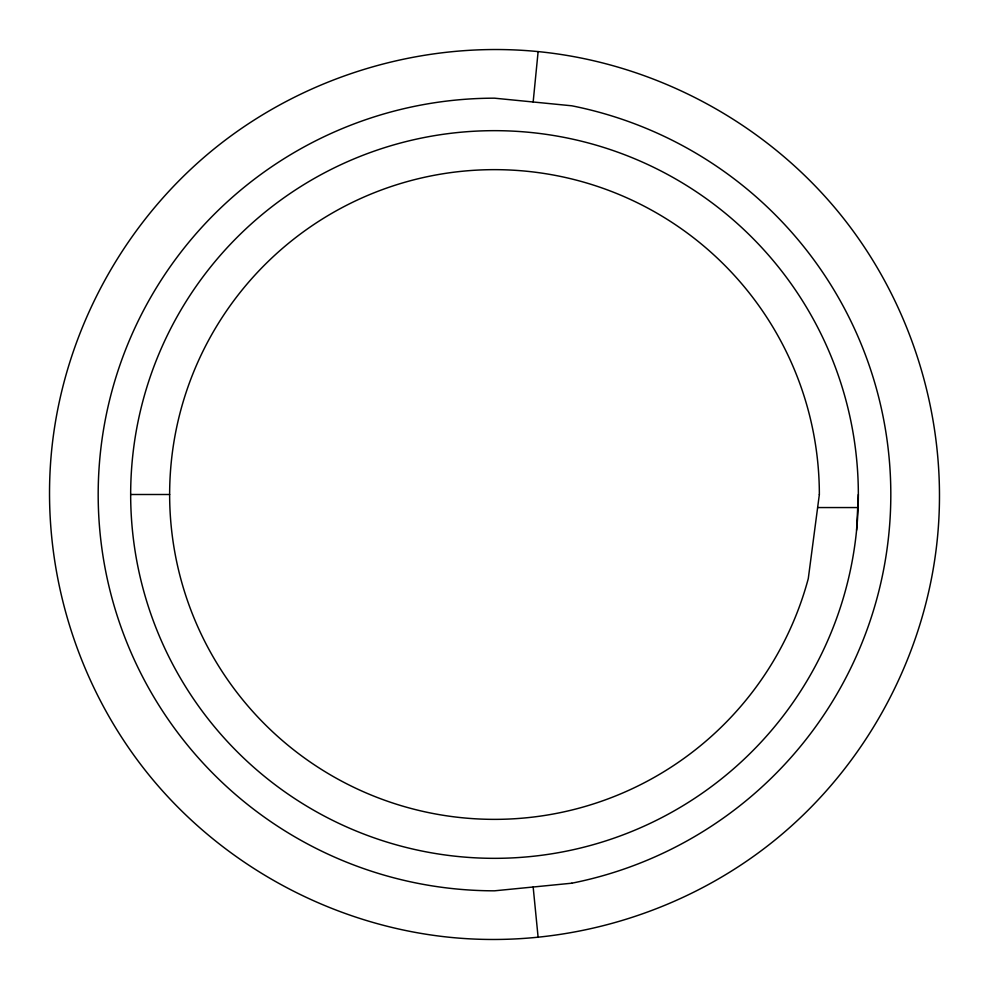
<?xml version="1.0" encoding="UTF-8"?>
<svg xmlns="http://www.w3.org/2000/svg" width="989" height="989" viewBox="0 0 989 989"><rect width="100%" height="100%" fill="white"/><g stroke="black" fill="none" stroke-linecap="round" stroke-linejoin="round"><path stroke-width="1.48" d="M856.585 530.166L858.341 494.5A363.841 363.841 0 0 0 312.586 179.405A363.841 363.841 0 0 0 312.586 809.595A363.841 363.841 0 0 0 858.341 494.5M533.158 101.991L538.127 51.589C654.298 63.073 764.448 121.944 838.524 212.165C912.563 302.424 948.822 421.944 937.411 538.127C925.927 654.298 867.056 764.448 776.835 838.524C686.576 912.563 567.056 948.822 450.873 937.411C334.702 925.927 224.552 867.056 150.476 776.835C76.437 686.576 40.178 567.056 51.589 450.873C63.073 334.702 121.944 224.552 212.165 150.476C302.424 76.437 421.944 40.178 538.127 51.589M130.659 494.5L169.651 494.5M817.631 507.555L857.698 507.555M533.158 887.009L538.127 937.411M819.349 494.5L808.285 578.577A324.849 324.849 0 0 1 285.685 743.357A324.849 324.849 0 0 1 357.214 200.087A324.849 324.849 0 0 1 819.349 494.5M571.815 883.202L494.5 890.817A396.317 396.317 0 0 1 98.183 494.5A396.317 396.317 0 0 1 494.5 98.183L571.815 105.798A396.317 396.317 0 0 1 571.815 883.202"/></g></svg>
